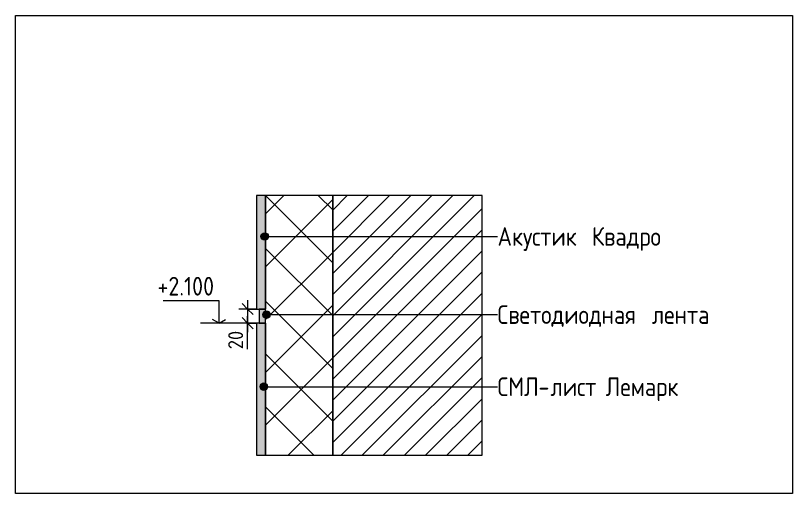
# Model space of a CAD drawing. Header units: millimetres. Extents: x 2518 to 53621, y 2061 to 18648.
# Drawn here: x 52581 to 53621, y 2831 to 3471 of the extents above; entities that cross this region are included whole.
import ezdxf

# ---------------------------------------------------------------- set-up
doc = ezdxf.new("R2010")
doc.units = ezdxf.units.MM
for name, color, linetype, lineweight in [('A-ANNO-DIMS', 7, 'Continuous', 9), ('A-ANNO-DIMS-10', 7, 'Continuous', 9), ('A-DETL', 7, 'Continuous', 9), ('G-ANNO-TEXT', 7, 'Continuous', 9)]:
    doc.layers.add(name, color=color, linetype=linetype, lineweight=lineweight)
for name, color, linetype, lineweight, true_color in [('A-DETL-GENF-16', 7, 'Continuous', 9, 0xf2dc97), ('A-DETL-GENF-17', 7, 'Continuous', 9, 0xb5aa95), ('A-DETL-GENF-18', 7, 'Continuous', 9, 0x535353), ('A-DETL-GENF-2', 9, 'Continuous', 9, 0x808080), ('A-DETL-GENF-9', 7, 'Continuous', 9, 0x008040)]:
    doc.layers.add(name, color=color, linetype=linetype, lineweight=lineweight, true_color=true_color)
doc.styles.add('GOST Common_2', font='GOST_Common.ttf', dxfattribs={"width": 0.9, "height": 25})
doc.styles.add('ISOCPEUR_2', font='isocpeur.ttf', dxfattribs={"width": 0.9, "height": 20})
doc.dimstyles.new('ISO-2_0_0_9К_Средний_округл2', dxfattribs={"dimscale": 304.8, "dimtxt": 19.919624, "dimasz": 0.049213, "dimexe": 0.03937, "dimexo": 0, "dimgap": 0, "dimtad": 1, "dimdec": 0, "dimrnd": 10, "dimzin": 0, "dimdsep": 46, "dimtxsty": 'ISOCPEUR_2', "dimblk1": 'OBLIQUE', "dimblk2": 'OBLIQUE', "dimsah": 1, "dimcen": 0.09, "dimdle": 0.03937, "dimazin": 0, "dimtfac": 1, "dimtdec": 4, "dimtix": 1, "dimtmove": 1, "dimatfit": 3, "dimfxl": 1, "dimtvp": 1, "dimtolj": 1, "dimtzin": 0, "dimarcsym": 2})

# ---------------------------------------------------------------- blocks, each defined once
blk = doc.blocks.new('DIMBLOCK48-Установка светодиодной ленты')
at = {"layer": 'A-ANNO-DIMS-10'}
for p, q in [((52892.1, 3089.7), (52892.1, 3046.7)), ((52903.9, 3077.7), (52880.1, 3077.7)), ((52892.1, 3077.7), (52903.9, 3077.7)), ((52892.1, 3059.2), (52892.1, 3068.2)), ((52903.9, 3058.7), (52880.1, 3058.7)), ((52892.1, 3023.9), (52892.1, 3059.2)), ((52892.1, 3058.7), (52903.9, 3058.7))]:
    blk.add_line(p, q, dxfattribs=at)
at = {"layer": 'A-ANNO-DIMS-10', "lineweight": 20}
for p, q in [((52892.1, 3077.7), (52884.6, 3085.2)), ((52892.1, 3077.7), (52899.6, 3070.2)), ((52892.1, 3058.7), (52884.6, 3066.2)), ((52892.1, 3058.7), (52899.6, 3051.2))]:
    blk.add_line(p, q, dxfattribs=at)
at = {"layer": 'A-ANNO-DIMS-10', "color": 0, "insert": (52866, 3023.9), "char_height": 20, "width": 30.339, "attachment_point": 1, "rotation": 90, "line_spacing_factor": 1.149209, "style": 'ISOCPEUR_2'}
blk.add_mtext('20', dxfattribs=at)
blk = doc.blocks.new('_Oblique')
at = {"color": 0, "linetype": 'ByBlock', "lineweight": -2}
blk.add_line((-0.5, -0.5), (0.5, 0.5), dxfattribs=at)

msp = doc.modelspace()

# ---------------------------------------------------------------- hatches: boundary and pattern name
at = {"layer": 'A-DETL-GENF-16'}
msp.add_hatch(color=256, dxfattribs=at).paths.add_polyline_path([(52915.9077, 3058.6677), (52915.9077, 3077.6677), (52907.4077, 3077.6677), (52907.4077, 3058.6677)])
at = {"layer": 'A-DETL-GENF-17'}
msp.add_hatch(color=256, dxfattribs=at).paths.add_polyline_path([(52915.9077, 2881.9804), (52915.9077, 3058.6677), (52903.9077, 3058.6677), (52903.9077, 2881.9804), (52907.4077, 2881.9804)])
at = {"layer": 'A-DETL-GENF-18'}
h = msp.add_hatch(dxfattribs=at)
h.set_pattern_fill('FP_15', color=256, style=0, pattern_type=2)
h.set_pattern_definition([(45, (49852.295, 0), (-35.35534, 35.35534), []), (135, (49852.295, 0), (-35.35534, -35.35534), [])])
h.paths.add_polyline_path([(52915.9077, 2881.9804), (53005.947, 2881.9804), (53005.947, 3229.7527), (52915.9077, 3229.7527), (52915.9077, 3058.6677)])
at = {"layer": 'A-DETL-GENF-2'}
h = msp.add_hatch(dxfattribs=at)
h.set_pattern_fill('FP_14', color=256, style=0, pattern_type=2)
h.set_pattern_definition([(45, (49852.295, 0), (-14.142136, 14.142136), [])])
h.paths.add_polyline_path([(53205.947, 2881.9804), (53205.947, 3229.7527), (53005.947, 3229.7527), (53005.947, 2881.9804)])
at = {"layer": 'A-DETL-GENF-9'}
msp.add_hatch(color=256, dxfattribs=at).paths.add_polyline_path([(52907.4077, 3077.6677), (52915.9077, 3077.6677), (52915.9077, 3229.7527), (52903.9077, 3229.7527), (52903.9077, 3077.6677)])
at = {"layer": 'G-ANNO-TEXT'}
h = msp.add_hatch(color=256, dxfattribs=at)
edge = h.paths.add_edge_path()
edge.add_arc((52914.9424, 3174.944), 5, 0, 360)
h = msp.add_hatch(color=256, dxfattribs=at)
edge = h.paths.add_edge_path()
edge.add_arc((52917.2684, 3070.2718), 5, 0, 360)
h = msp.add_hatch(color=256, dxfattribs=at)
edge = h.paths.add_edge_path()
edge.add_arc((52913.7793, 2973.7408), 5, 0, 360)

# ---------------------------------------------------------------- linework, layer by layer
at = {"layer": 'A-DETL'}
for p, q in [((52581.3741, 3470.7688), (53621.3741, 3470.7688)), ((52581.3741, 2830.7688), (52581.3741, 3470.7688)), ((53621.3741, 3470.7688), (53621.3741, 2830.7688)), ((52915.9077, 3229.7527), (52903.9077, 3229.7527)), ((52903.9077, 3229.7527), (52903.9077, 3077.6677)), ((53005.947, 3229.7527), (52915.9077, 3229.7527)), ((52915.9077, 3229.7527), (52915.9077, 3077.6677)), ((52915.9077, 3077.6677), (52915.9077, 3229.7527)), ((53205.947, 3229.7527), (53005.947, 3229.7527)), ((53005.947, 3229.7527), (53005.947, 2881.9804)), ((53005.947, 2881.9804), (53005.947, 3229.7527)), ((53205.947, 2881.9804), (53205.947, 3229.7527)), ((52853.9077, 3088.6677), (52778.9077, 3088.6677)), ((52853.9077, 3058.6677), (52853.9077, 3088.6677)), ((52903.9077, 3077.6677), (52915.9077, 3077.6677)), ((52915.9077, 3077.6677), (52907.4077, 3077.6677)), ((52907.4077, 3077.6677), (52907.4077, 3058.6677)), ((52915.9077, 3058.6677), (52915.9077, 3077.6677)), ((52903.9077, 3058.6677), (52828.9077, 3058.6677)), ((52853.9077, 3058.6677), (52845.2474, 3063.6677)), ((52853.9077, 3058.6677), (52862.5679, 3063.6677)), ((52915.9077, 3058.6677), (52903.9077, 3058.6677)), ((52903.9077, 3058.6677), (52903.9077, 2881.9804)), ((52907.4077, 3058.6677), (52915.9077, 3058.6677)), ((52915.9077, 3058.6677), (52915.9077, 2881.9804)), ((52915.9077, 2881.9804), (52915.9077, 3058.6677)), ((52903.9077, 2881.9804), (52915.9077, 2881.9804)), ((52915.9077, 2881.9804), (53005.947, 2881.9804)), ((53005.947, 2881.9804), (53205.947, 2881.9804)), ((53621.3741, 2830.7688), (52581.3741, 2830.7688))]:
    msp.add_line(p, q, dxfattribs=at)
at = {"layer": 'G-ANNO-TEXT'}
for p, q in [((52914.9424, 3174.944), (53226.6329, 3174.944)), ((52917.2684, 3070.2718), (53226.6329, 3070.2718)), ((52913.7793, 2973.7408), (53226.6329, 2973.7408))]:
    msp.add_line(p, q, dxfattribs=at)
for centre in [(52914.9424, 3174.944), (52917.2684, 3070.2718), (52913.7793, 2973.7408)]:
    msp.add_circle(centre, 5, dxfattribs=at)

# ---------------------------------------------------------------- texts
at = {"layer": 'G-ANNO-TEXT', "char_height": 25, "attachment_point": 1, "style": 'GOST Common_2'}
for s, insert, width in [('Акустик', (53226.6329, 3187.444), 143.582231), ('\\fGOST Common|b0|i0|c204|p34|;\\W.9; ', (53345.1001, 3187.444), 9.379744), ('Квадро', (53352.8392, 3187.444), 121.21515), ('+2.100', (52771.3496, 3120.7942), 99.569587), ('Светодиодная', (53226.6329, 3082.7718), 240.987263), ('\\fGOST Common|b0|i0|c204|p34|;\\W.9; ', (53425.4673, 3082.7718), 9.379744), ('лента', (53433.2064, 3082.7718), 104.620219), ('СМЛ', (53226.6329, 2986.2408), 66.379725), ('\\fGOST Common|b0|i0|c204|p34|;\\W.9; ', (53363.5548, 2986.2408), 9.379744), ('Лемарк', (53371.2939, 2986.2408), 124.101225), ('\\fGOST Common|b0|i0|c204|p34|;\\W.9; ', (53473.6876, 2986.2408), 9.379744), ('лист', (53297.4751, 2986.2408), 80.088581), ('\\fGOST Common|b0|i0|c204|p34|;\\W.9;-', (53281.4017, 2986.2408), 19.481006)]:
    msp.add_mtext(s, dxfattribs=dict(at, insert=insert, width=width))

# ---------------------------------------------------------------- dimensions: what is measured, and where the dimension line sits
at = {"layer": 'A-ANNO-DIMS'}
dim = msp.add_linear_dim(base=(52892.1457, 3058.6677), p1=(52903.9077, 3077.6677), p2=(52903.9077, 3058.6677), angle=90, dimstyle='ISO-2_0_0_9К_Средний_округл2', override={"dimpost": '<>', "dimfxl": 19}, dxfattribs=at)
dim.commit()
dim.dimension.update_dxf_attribs({"geometry": 'DIMBLOCK48-Установка светодиодной ленты', "text_midpoint": (52879.3499, 3039.0989), "dimtype": 160, "text_rotation": 90})

doc.saveas('drawing.dxf')
